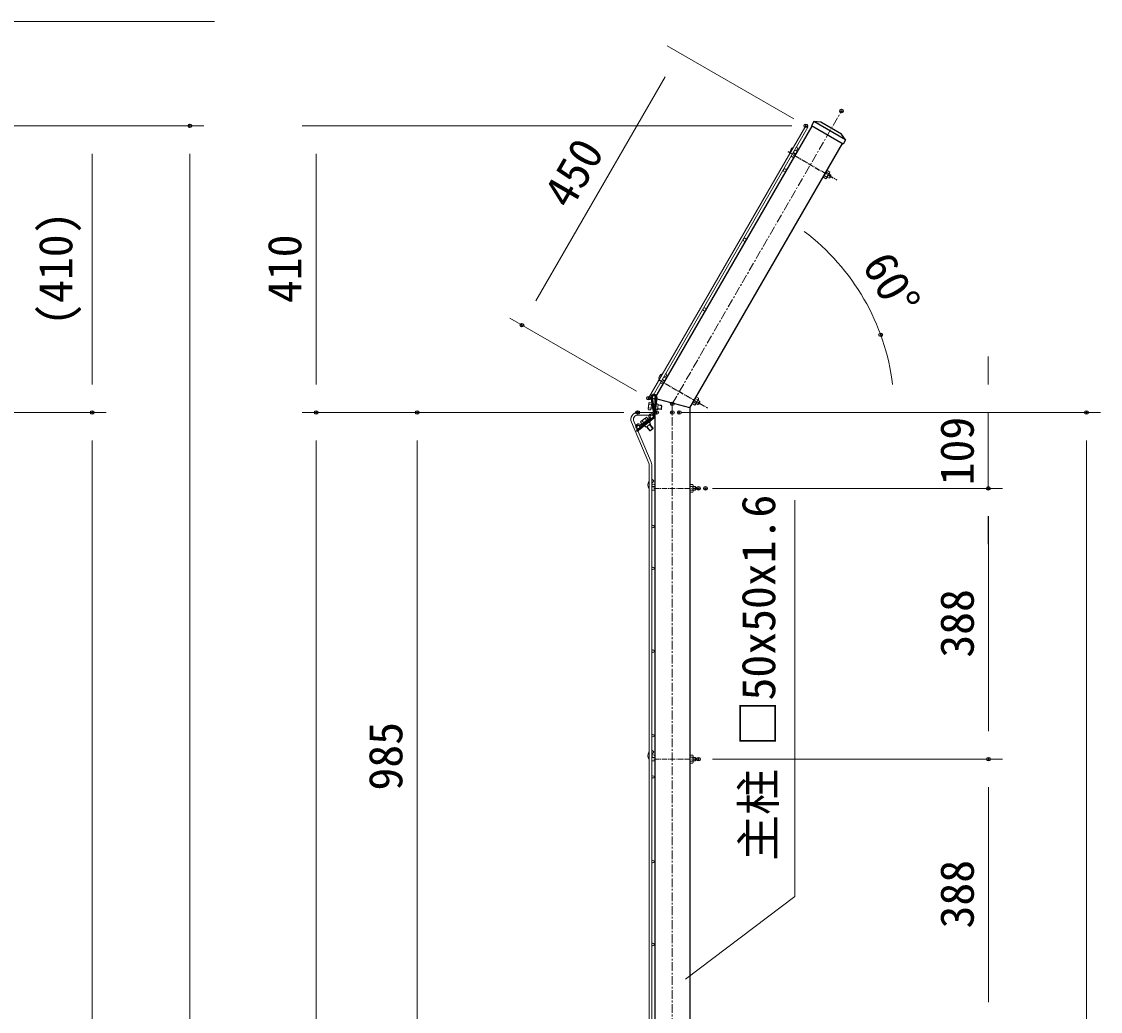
# Model space of a CAD drawing. Units: millimetres, scale not verified. Extents: x -4200 to 4200, y -2970 to 2970.
# Drawn here: x -762 to 781, y -488 to 928 of the extents above; entities that cross this region are included whole.
import ezdxf
from ezdxf.enums import TextEntityAlignment as Align

# ---------------------------------------------------------------- set-up
doc = ezdxf.new("R2010")
doc.units = ezdxf.units.MM
doc.header["$LTSCALE"] = 10
doc.header["$PDMODE"] = 32
doc.header["$PDSIZE"] = 5
for name, pattern in [('USER1', [2, 1.25, -0.25, 0.25, -0.25]), ('USER2', [0.375, 0.25, -0.125]), ('USER3', [1.125, 0.75, -0.125, 0.125, -0.125])]:
    doc.linetypes.add(name, pattern=pattern)
for name, color, linetype, lineweight in [('0-0_D-STR2', 7, 'Continuous', 9), ('0-2_D-STR-DIM', 7, 'Continuous', 13), ('0-6_D-BMK', 2, 'USER1', 13), ('0-7_D-STR3', 3, 'Continuous', 13), ('0-8_D-STR1', 1, 'Continuous', 25), ('0-9_D-STR-TXT', 7, 'Continuous', 13)]:
    doc.layers.add(name, color=color, linetype=linetype, lineweight=lineweight)
doc.layers.add('0-4_DEFPOINTS', color=7, linetype='Continuous')
doc.styles.add('ＭＳ ゴシック', font='')
doc.styles.get('ＭＳ ゴシック').set_extended_font_data('MS Gothic')

msp = doc.modelspace()

# ---------------------------------------------------------------- linework, layer by layer
at = {"layer": '0-0_D-STR2'}
for p, q in [((359.57, 779.18), (134.57, 389.47)), ((362.69, 777.38), (137.69, 387.67)), ((362.69, 777.38), (359.57, 779.18)), ((137.69, 387.67), (134.57, 389.47)), ((110.16, 355.06), (135.06, 296.41)), ((113.47, 356.47), (138.37, 297.82)), ((141.16, 368.97), (119.36, 368.97)), ((141.16, 365.37), (119.36, 365.37)), ((141.16, 365.37), (141.16, 368.97)), ((135.56, -540.97), (135.56, 293.91)), ((139.16, -540.97), (139.16, 293.91))]:
    msp.add_line(p, q, dxfattribs=at)
at = {"layer": '0-0_D-STR2', "lineweight": 15}
for centre in [(344.64, 741.62), (329.64, 715.64), (272.14, 616.04), (214.64, 516.45), (157.14, 416.86), (142.14, 390.88)]:
    msp.add_circle(centre, 2.25, dxfattribs=at)
at = {"layer": '0-0_D-STR2'}
for centre, radius in [((139.03, 362.98), 2.25), ((120.17, 347.9), 2.25), ((141.41, 264.4), 2.25), ((140.96, 205.83), 1.8), ((140.96, 145.92), 1.8), ((140.96, 27.42), 1.8), ((140.96, -93.58), 1.8), ((141.41, -123.1), 2.25), ((140.96, -152.58), 1.8), ((140.96, -273.75), 1.8), ((140.96, -392.39), 1.8)]:
    msp.add_circle(centre, radius, dxfattribs=at)
for centre, radius, start, end in [((119.36, 358.97), 10, 90, 203), ((119.36, 358.97), 6.4, 90, 203), ((129.16, 293.91), 6.4, 0, 23), ((129.16, 293.91), 10, 0, 23)]:
    msp.add_arc(centre, radius, start, end, dxfattribs=at)
at = {"layer": '0-2_D-STR-DIM'}
for p, q in [((342.25, 789.18), (161.21, 893.71)), ((158.53, 849.07), (-26.47, 528.64)), ((-938.91, 779.18), (-501.28, 779.18)), ((-938.91, 779.18), (-641.28, 779.18)), ((339.57, 779.18), (-360.84, 779.18)), ((-661.28, 739.18), (-661.28, 408.97)), ((-521.28, -1906.03), (-521.28, 739.18)), ((-340.84, 739.18), (-340.84, 408.97)), ((117.25, 399.47), (-63.79, 504)), ((620.67, 408.97), (620.67, 448.97)), ((-938.91, 368.97), (-641.28, 368.97)), ((-938.91, 368.97), (-641.28, 368.97)), ((99.36, 368.97), (-360.84, 368.97)), ((99.36, 368.97), (-360.84, 368.97)), ((99.36, 368.97), (-216.36, 368.97)), ((181.48, 368.97), (506.3, 368.97)), ((188.66, 368.97), (640.67, 368.97)), ((198.66, 368.97), (781.02, 368.97)), ((620.67, 368.97), (620.67, 260.4)), ((-661.28, 328.97), (-661.28, -1606.03)), ((-340.84, 328.97), (-340.84, -1606.03)), ((-196.36, -576.03), (-196.36, 328.97)), ((761.02, -1906.03), (761.02, 328.97)), ((226.1, 260.4), (641.02, 260.4)), ((236.1, 260.4), (640.67, 260.4)), ((620.67, 220.4), (620.67, 180.4)), ((621.02, 220.4), (621.02, -87.13)), ((226.1, -127.13), (641.02, -127.13)), ((226.1, -127.13), (641.02, -127.13)), ((621.02, -167.13), (621.02, -474.63))]:
    msp.add_line(p, q, dxfattribs=at)
msp.add_arc((161.48, 368.97), 324.82, 7.06011, 52.93989, dxfattribs=at)
at = {"layer": '0-4_DEFPOINTS'}
for p in [(410.57, 800.41), (-521.28, 779.18), (359.57, 779.18), (359.57, 779.18), (-46.47, 494), (466.71, 480.06), (134.57, 389.47), (-661.28, 368.97), (-340.84, 368.97), (-196.36, 368.97), (118.94, 368.97), (119.36, 368.97), (146.22, 368.97), (168.66, 381.42), (168.66, 368.97), (178.66, 368.97), (761.02, 368.97), (206.1, 260.4), (216.1, 260.4), (620.67, 260.4), (206.1, -127.13), (621.02, -127.13)]:
    msp.add_point(p, dxfattribs=at)
at = {"layer": '0-6_D-BMK'}
for p, q in [((168.66, 381.42), (410.57, 800.41)), ((168.66, 382.32), (168.66, -1980.33))]:
    msp.add_line(p, q, dxfattribs=at)
at = {"layer": '0-6_D-BMK', "linetype": 'USER3', "lineweight": 25}
for p, q in [((333.9, 742.22), (404, 701.75)), ((148.66, 416.16), (218.76, 375.68))]:
    msp.add_line(p, q, dxfattribs=at)
at = {"layer": '0-6_D-BMK', "linetype": 'USER3'}
for p, q in [((142.26, 260.4), (206.1, 260.4)), ((142.26, -127.13), (206.1, -127.13))]:
    msp.add_line(p, q, dxfattribs=at)
at = {"layer": '0-7_D-STR3'}
for p, q in [((343.57, 743.36), (348.31, 745.37)), ((348.31, 745.37), (346.79, 748.94)), ((340.87, 734.29), (342.86, 733.14)), ((343.52, 738.77), (345.46, 737.64)), ((390.23, 715.18), (384.7, 705.61)), ((392.43, 710.72), (388.85, 712.78)), ((393.56, 711.68), (389.31, 704.32)), ((393.81, 713.11), (390.23, 715.18)), ((388.29, 703.54), (384.7, 705.61)), ((389.67, 705.93), (386.08, 708)), ((390.18, 705.82), (392.87, 704.27)), ((156.26, 419.58), (160.81, 421.51)), ((160.81, 421.51), (159.29, 425.09)), ((153.37, 410.43), (155.36, 409.28)), ((156.02, 414.91), (157.96, 413.78)), ((204.93, 386.86), (201.35, 388.93)), ((206.06, 387.82), (201.81, 380.46)), ((206.31, 389.25), (202.73, 391.32)), ((135.06, 382.48), (134.15, 374.35)), ((134.36, 372.96), (137.97, 372.55)), ((138.27, 375.26), (134.66, 375.67)), ((138.88, 380.68), (135.27, 381.08)), ((139.18, 383.39), (135.57, 383.79)), ((137.97, 372.55), (139.18, 383.39)), ((140.39, 374.75), (138.24, 374.99)), ((140.31, 375.36), (138.31, 375.59)), ((139.62, 380.27), (138.84, 380.36)), ((139.53, 380.88), (138.91, 380.95)), ((141.02, 370.31), (142.55, 370.53)), ((143.74, 380.41), (141.12, 380.71)), ((143.67, 379.82), (141.21, 380.09)), ((143.14, 375.05), (141.9, 375.18)), ((143.07, 374.45), (141.98, 374.57)), ((148.39, 380.9), (146.94, 381.06)), ((152.55, 373.39), (147.61, 373.94)), ((153.22, 373.92), (147.68, 374.54)), ((153.75, 378.69), (148.21, 379.31)), ((153.22, 379.35), (148.28, 379.91)), ((153.22, 379.35), (152.55, 373.39)), ((153.22, 373.92), (152.55, 373.39)), ((153.75, 378.69), (153.22, 379.35)), ((153.75, 378.69), (153.22, 373.92)), ((200.79, 379.68), (197.2, 381.75)), ((202.17, 382.07), (198.58, 384.14)), ((202.68, 381.96), (205.37, 380.41)), ((123.3, 355.37), (125.54, 352.5)), ((123.95, 351.26), (135.71, 360.46)), ((130.58, 361.53), (124.14, 356.49)), ((124.93, 350), (136.7, 359.2)), ((125.44, 357.05), (127.68, 354.18)), ((129.74, 360.4), (131.98, 357.54)), ((131.88, 362.08), (134.12, 359.22)), ((132.7, 356.08), (133.26, 355.37)), ((133.18, 356.45), (133.73, 355.74)), ((141.87, 366.3), (141.37, 364.89)), ((116.74, 346.51), (118.29, 346.84)), ((128.45, 352.75), (129.01, 352.04)), ((128.92, 353.12), (129.48, 352.41)), ((137.33, 352.76), (131.04, 347.83)), ((136.34, 342.67), (131.82, 348.44)), ((137.18, 342.57), (132.29, 348.81)), ((140.96, 345.52), (136.07, 351.77)), ((141.06, 346.37), (136.34, 342.67)), ((137.18, 342.57), (136.34, 342.67)), ((137.33, 352.76), (136.43, 353.9)), ((141.06, 346.37), (136.55, 352.14)), ((140.96, 345.52), (137.18, 342.57)), ((140.96, 345.52), (141.06, 346.37)), ((135.13, 270.29), (135.56, 270.86)), ((141.36, 263), (143.66, 263)), ((197.8, 265.92), (193.66, 265.92)), ((197.8, 263.16), (193.66, 263.16)), ((198.3, 264.56), (198.3, 256.06)), ((198.3, 263), (201.4, 263)), ((201.4, 263), (201.4, 257.8)), ((141.36, 257.8), (143.66, 257.8)), ((197.8, 257.64), (193.66, 257.64)), ((197.8, 254.87), (193.66, 254.87)), ((198.3, 257.8), (201.4, 257.8)), ((135.13, -117.23), (135.56, -116.66)), ((142.26, -116.41), (139.16, -114.08)), ((139.29, -120.36), (142.26, -116.41)), ((197.8, -121.6), (193.66, -121.6)), ((198.3, -122.97), (198.3, -131.47)), ((141.36, -124.53), (143.66, -124.53)), ((141.36, -129.73), (143.66, -129.73)), ((197.8, -124.37), (193.66, -124.37)), ((197.8, -129.89), (193.66, -129.89)), ((197.8, -132.65), (193.66, -132.65)), ((198.3, -124.53), (201.4, -124.53)), ((198.3, -129.73), (201.4, -129.73)), ((201.4, -124.53), (201.4, -129.73))]:
    msp.add_line(p, q, dxfattribs=at)
at = {"layer": '0-7_D-STR3', "lineweight": 25}
for p, q in [((138.09, 391.15), (141.02, 370.31)), ((139.68, 390.97), (142.55, 370.53)), ((144.85, 390.39), (141.78, 362.89)), ((146.44, 390.21), (143.37, 362.73)), ((140.95, 361.39), (117.58, 343.11)), ((141.96, 360.15), (118.56, 341.85)), ((140.95, 361.39), (141.96, 360.15)), ((117.58, 343.11), (118.56, 341.85)), ((131.04, 347.83), (130.14, 348.98))]:
    msp.add_line(p, q, dxfattribs=at)
at = {"layer": '0-7_D-STR3', "linetype": 'USER2'}
for p, q in [((136.61, 380.93), (136.65, 380.93)), ((130.57, 359.34), (130.59, 359.31)), ((132.71, 361.02), (132.74, 360.99))]:
    msp.add_line(p, q, dxfattribs=at)
at = {"layer": '0-7_D-STR3'}
for points in [[(392.78, 710.33), (395.47, 708.77), (392.87, 704.27)], [(205.28, 386.47), (207.97, 384.91), (205.37, 380.41)], [(148.39, 380.9), (147.5, 372.95), (146.05, 373.11)], [(139.29, 267.16), (142.26, 271.11), (139.16, 273.45)]]:
    msp.add_lwpolyline(points, dxfattribs=at)
for centre, radius, start, end in [((344.77, 741.05), 7.8, 108.03844, 191.96156), ((344.77, 741.05), 2.6, 182.203, 240), ((344.77, 741.05), 7.8, 223.6171, 240), ((384.66, 712.01), 7.88, 309.48158, 350.51842), ((391.68, 712.74), 2.16, 290.19668, 9.80332), ((387.57, 705.55), 2.13, 289.53759, 10.46241), ((391.54, 708.04), 4, 289.4584, 10.5416), ((157.27, 417.19), 7.8, 108.03844, 191.96156), ((157.27, 417.19), 2.6, 182.203, 240), ((157.27, 417.19), 7.8, 223.6171, 240), ((197.16, 388.16), 7.88, 309.48158, 350.51842), ((204.18, 388.88), 2.16, 290.19668, 9.80332), ((136.86, 374.05), 2.73, 143.62174, 203.62174), ((144.89, 377.27), 10.35, 158.36026, 188.88322), ((137.76, 382.18), 2.73, 143.62174, 203.62174), ((200.07, 381.69), 2.13, 289.53759, 10.46241), ((204.04, 384.18), 4, 289.4584, 10.5416), ((125.82, 354.35), 2.73, 98.03074, 158.03074), ((133.74, 350.86), 10.35, 112.76926, 143.29222), ((132.26, 359.38), 2.73, 98.03074, 158.03074), ((139.12, 363.32), 4.05, 47.30822, 215.06171), ((135.46, 360.78), 0.4, 308.03074, 33.0422), ((135.46, 360.78), 2, 308.03074, 33.0422), ((139.32, 363.29), 2.6, 38.03074, 213.0422), ((120.35, 348.53), 4.13, 42.12313, 209.28727), ((120.34, 348.44), 2.6, 43.01929, 218.03074), ((123.7, 351.58), 2, 223.01929, 308.03074), ((123.7, 351.58), 0.4, 223.01929, 308.03074), ((128.93, 347.92), 1.6, 38.03074, 128.03074), ((141.36, 265.6), 7.8, 143, 221.96156), ((141.36, 265.6), 2.6, 212.203, 270), ((196.14, 264.54), 2.16, 320.19668, 39.80332), ((190.42, 260.4), 7.88, 339.48158, 20.51842), ((198.36, 260.4), 4, 319.4584, 40.5416), ((141.36, 265.6), 7.8, 253.6171, 270), ((196.18, 256.26), 2.13, 319.53759, 40.46241), ((141.36, -121.93), 7.8, 143, 221.96156), ((141.36, -121.93), 2.6, 143, 147.797), ((141.36, -121.93), 2.6, 212.203, 270), ((196.14, -122.98), 2.16, 320.19668, 39.80332), ((141.36, -121.93), 7.8, 253.6171, 270), ((190.42, -127.13), 7.88, 339.48158, 20.51842), ((196.18, -131.27), 2.13, 319.53759, 40.46241), ((198.36, -127.13), 4, 319.4584, 40.5416)]:
    msp.add_arc(centre, radius, start, end, dxfattribs=at)
at = {"layer": '0-7_D-STR3', "lineweight": 25}
for centre, radius, start, end in [((142.27, 390.68), 4.2, 353.62174, 173.62174), ((142.27, 390.68), 2.6, 353.62174, 173.62174), ((145.96, 371.52), 1.6, 83.62174, 173.62174), ((147.21, 382.64), 1.6, 173.62174, 263.62174), ((137.75, 354.82), 1.6, 128.03074, 218.03074), ((139.49, 363.17), 2.3, 309.22174, 353.62174), ((139.49, 363.17), 3.9, 309.22174, 353.62174)]:
    msp.add_arc(centre, radius, start, end, dxfattribs=at)
at = {"layer": '0-8_D-STR1'}
for p, q in [((413, 753.13), (367.62, 779.33)), ((416.5, 759.19), (371.12, 785.39)), ((410.54, 767.25), (381.09, 784.25)), ((416.5, 759.19), (410.54, 767.25)), ((416.5, 759.19), (413, 753.13)), ((193.67, 375.62), (411.97, 753.73)), ((143.66, 389.02), (143.66, -1946.03)), ((193.66, 375.62), (193.66, -1946.03))]:
    msp.add_line(p, q, dxfattribs=at)
for points in [[(193.66, 375.62), (143.66, 389.02), (368.66, 778.73)], [(381.09, 784.25), (371.12, 785.39), (367.62, 779.33)]]:
    msp.add_lwpolyline(points, dxfattribs=at)
at = {"layer": '0-9_D-STR-TXT'}
for points in [[(-486.45, 928.39), (-1053.62, 928.39), (-1184.32, 755.57)], [(344, 243.62), (344, -323.55), (187.32, -442.04)]]:
    msp.add_lwpolyline(points, dxfattribs=at)

# ---------------------------------------------------------------- texts
at = {"layer": '0-2_D-STR-DIM', "style": 'ＭＳ ゴシック'}
for s, rotation, p in [('450', 60, (35.94, 650.22)), ('(410)', 90, (-675.14, 492.98)), ('410', 90, (-347.59, 525.58)), ('60°', 300, (426.6, 572.9)), ('109', 90, (614.27, 264.68)), ('388', 90, (614.27, 18.14)), ('985', 90, (-203.11, -172.01)), ('388', 90, (614.27, -369.38))]:
    msp.add_text(s, height=48.09, rotation=rotation, dxfattribs=at).set_placement(p, align=Align.BOTTOM_LEFT)
at = {"layer": '0-9_D-STR-TXT', "style": 'ＭＳ ゴシック'}
msp.add_text('主柱 □50x50x1.6', height=48.09, rotation=90, dxfattribs=at).set_placement((330.27, -272.63), align=Align.BOTTOM_LEFT)

doc.saveas('drawing.dxf')
